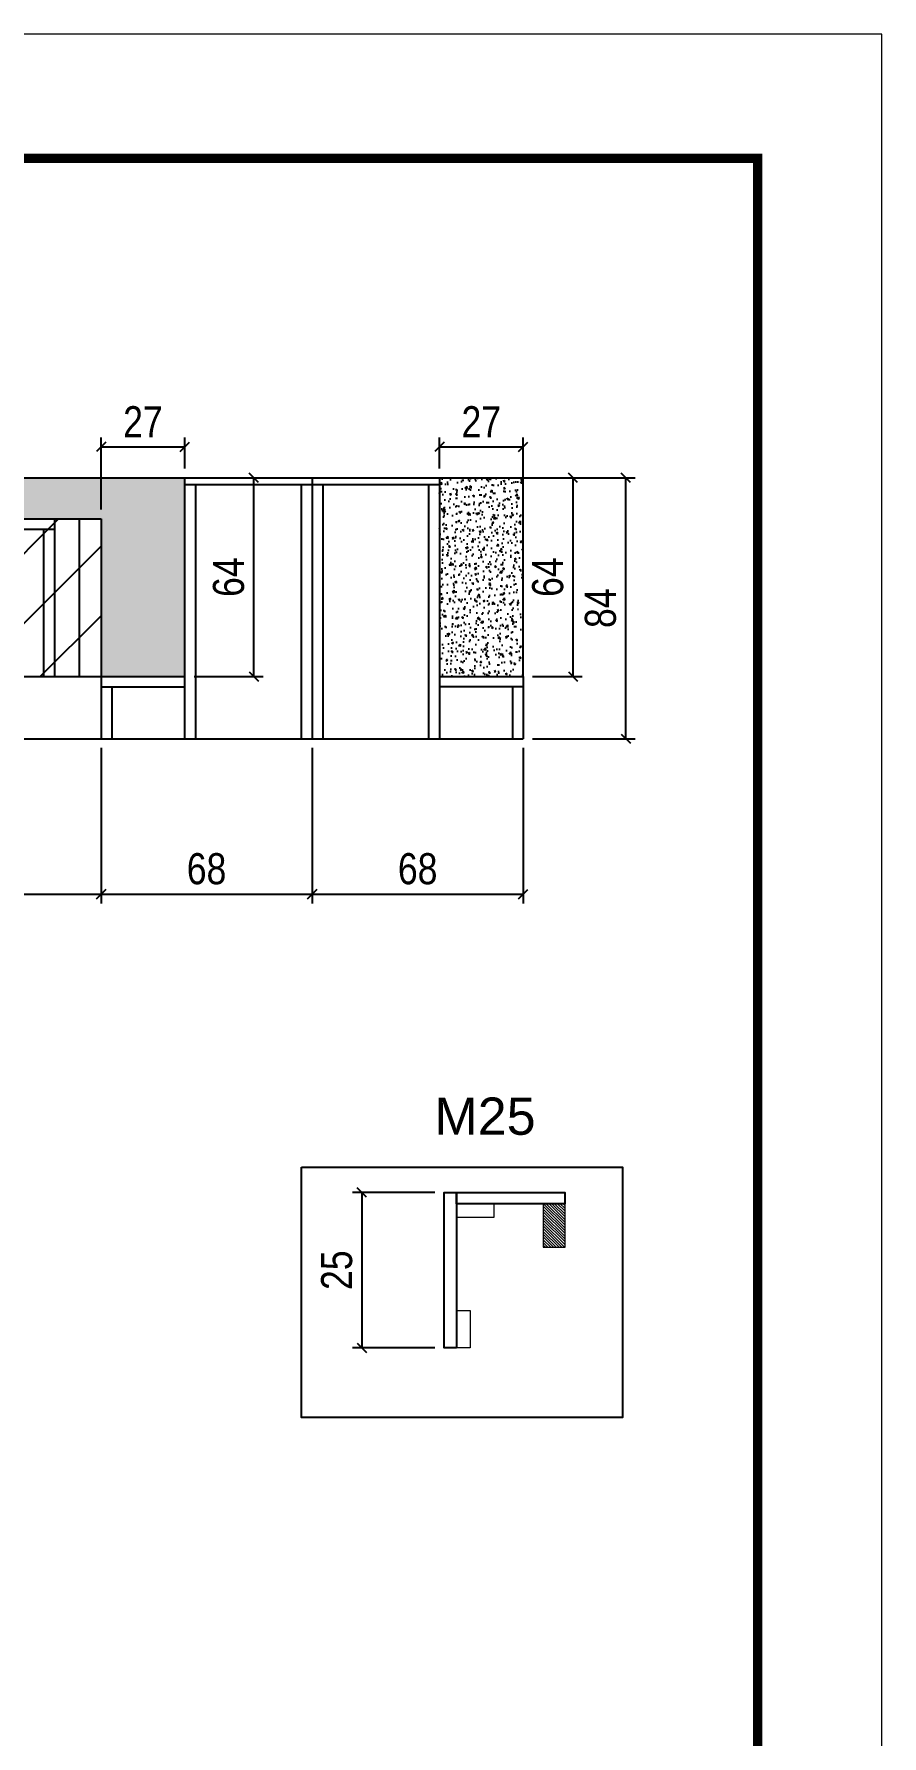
# Model space of a CAD drawing. Extents: x 137137 to 143418, y 10464 to 34486.
# Drawn here: x 139948 to 140221, y 27046 to 27594 of the extents above; entities that cross this region are included whole.
import ezdxf

# ---------------------------------------------------------------- set-up
doc = ezdxf.new("R2010")
doc.units = 0
doc.linetypes.add('DASHED', pattern=[0.75, 0.5, -0.25])
for name, color, linetype in [('5', 5, 'Continuous'), ('COTA', 241, 'Continuous'), ('Painéis', 200, 'Continuous'), ('Reaproveitamento', 251, 'Continuous'), ('SARR_2.2x7', 40, 'Continuous'), ('SARR_3.5x7', 81, 'Continuous')]:
    doc.layers.add(name, color=color, linetype=linetype)
for name, color, linetype, lineweight in [('Folhas', 255, 'Continuous', 9), ('Madeira', 126, 'Continuous', 18), ('Sarr 2.2x7', 40, 'Continuous', 9), ('SARRAFO DE PRESSAO', 251, 'DASHED', 9)]:
    doc.layers.add(name, color=color, linetype=linetype, lineweight=lineweight)
doc.styles.add('COTA TECNICA', font='techl___.ttf', dxfattribs={"height": 10})
doc.styles.get("Standard").update_dxf_attribs({"font": 'arial.ttf'})
doc.dimstyles.new('PAINEL', dxfattribs={"dimtxt": 10, "dimasz": 3, "dimexe": 3, "dimexo": 3, "dimgap": 3, "dimtad": 1, "dimdec": 1, "dimzin": 12, "dimdsep": 46, "dimtxsty": 'COTA TECNICA', "dimblk1": 'OBLIQUE', "dimblk2": 'OBLIQUE', "dimsah": 1, "dimcen": 0.9, "dimclrd": 4, "dimclre": 4, "dimclrt": 240, "dimadec": 1, "dimazin": 3, "dimtfac": 1, "dimtdec": 1, "dimtmove": 0, "dimatfit": 3, "dimfxl": 1, "dimtolj": 1, "dimtzin": 12, "dimarcsym": 0})

# ---------------------------------------------------------------- blocks, each defined once
blk = doc.blocks.new('9999999999')
at = {"layer": 'Folhas'}
blk.add_lwpolyline([(98138.98, 34190.21), (99623.98, 34190.21), (99623.98, 35240.21), (98138.98, 35240.21)], close=True, dxfattribs=at)
at = {"layer": 'Folhas', "color": 30, "const_width": 3}
blk.add_lwpolyline([(98213.98, 34230.21), (99583.98, 34230.21), (99583.98, 35200.21), (98213.98, 35200.21)], close=True, dxfattribs=at)
blk = doc.blocks.new('_Oblique')
at = {"color": 0, "linetype": 'ByBlock', "lineweight": -2}
blk.add_line((-0.5, -0.5), (0.5, 0.5), dxfattribs=at)
blk = doc.blocks.new('*D537')
at = {"layer": 'COTA', "color": 4, "lineweight": -2, "ltscale": 25, "transparency": 16777216}
for p, q in [((139969.22, 27364.43), (139969.22, 27314.37)), ((140037.22, 27364.43), (140037.22, 27314.37)), ((139969.22, 27317.37), (140037.22, 27317.37))]:
    blk.add_line(p, q, dxfattribs=at)
at = {"layer": 'Defpoints', "color": 0, "ltscale": 25, "transparency": 16777216}
for p in [(139969.22, 27367.43), (140037.22, 27367.43), (140037.22, 27317.37)]:
    blk.add_point(p, dxfattribs=at)
at = {"layer": 'COTA', "color": 4, "lineweight": -2, "ltscale": 25, "transparency": 16777216, "xscale": 3, "yscale": 3, "zscale": 3, "rotation": 180}
blk.add_blockref('_Oblique', (139969.22, 27317.37), dxfattribs=at)
at = {"layer": 'COTA', "color": 4, "lineweight": -2, "ltscale": 25, "transparency": 16777216, "xscale": 3, "yscale": 3, "zscale": 3}
blk.add_blockref('_Oblique', (140037.22, 27317.37), dxfattribs=at)
at = {"layer": 'COTA', "color": 240, "ltscale": 25, "transparency": 16777216, "insert": (140003.22, 27325.49), "char_height": 10, "attachment_point": 5, "style": 'COTA TECNICA'}
blk.add_mtext('\\A1;68', dxfattribs=at)
blk = doc.blocks.new('*D543')
at = {"layer": 'COTA', "color": 4, "lineweight": -2, "ltscale": 25, "transparency": 16777216}
for p, q in [((139872.22, 27364.45), (139872.22, 27314.37)), ((139969.22, 27364.43), (139969.22, 27314.37)), ((139872.22, 27317.37), (139969.22, 27317.37))]:
    blk.add_line(p, q, dxfattribs=at)
at = {"layer": 'Defpoints', "color": 0, "ltscale": 25, "transparency": 16777216}
for p in [(139872.22, 27367.45), (139969.22, 27367.43), (139969.22, 27317.37)]:
    blk.add_point(p, dxfattribs=at)
at = {"layer": 'COTA', "color": 4, "lineweight": -2, "ltscale": 25, "transparency": 16777216, "xscale": 3, "yscale": 3, "zscale": 3, "rotation": 180}
blk.add_blockref('_Oblique', (139872.22, 27317.37), dxfattribs=at)
at = {"layer": 'COTA', "color": 4, "lineweight": -2, "ltscale": 25, "transparency": 16777216, "xscale": 3, "yscale": 3, "zscale": 3}
blk.add_blockref('_Oblique', (139969.22, 27317.37), dxfattribs=at)
at = {"layer": 'COTA', "color": 240, "ltscale": 25, "transparency": 16777216, "insert": (139920.72, 27325.47), "char_height": 10, "attachment_point": 5, "style": 'COTA TECNICA'}
blk.add_mtext('\\A1;97', dxfattribs=at)
blk = doc.blocks.new('*D544')
at = {"layer": 'COTA', "color": 4, "lineweight": -2, "ltscale": 25, "transparency": 16777216}
for p, q in [((140037.22, 27364.43), (140037.22, 27314.37)), ((140105.22, 27364.43), (140105.22, 27314.37)), ((140037.22, 27317.37), (140105.22, 27317.37))]:
    blk.add_line(p, q, dxfattribs=at)
at = {"layer": 'Defpoints', "color": 0, "ltscale": 25, "transparency": 16777216}
for p in [(140037.22, 27367.43), (140105.22, 27367.43), (140105.22, 27317.37)]:
    blk.add_point(p, dxfattribs=at)
at = {"layer": 'COTA', "color": 4, "lineweight": -2, "ltscale": 25, "transparency": 16777216, "xscale": 3, "yscale": 3, "zscale": 3, "rotation": 180}
blk.add_blockref('_Oblique', (140037.22, 27317.37), dxfattribs=at)
at = {"layer": 'COTA', "color": 4, "lineweight": -2, "ltscale": 25, "transparency": 16777216, "xscale": 3, "yscale": 3, "zscale": 3}
blk.add_blockref('_Oblique', (140105.22, 27317.37), dxfattribs=at)
at = {"layer": 'COTA', "color": 240, "ltscale": 25, "transparency": 16777216, "insert": (140071.22, 27325.49), "char_height": 10, "attachment_point": 5, "style": 'COTA TECNICA'}
blk.add_mtext('\\A1;68', dxfattribs=at)
blk = doc.blocks.new('*D536')
at = {"layer": 'Defpoints', "color": 0, "linetype": 'ByBlock', "transparency": 16777216}
for p in [(140079.72, 27221.28), (140053.28, 27171.28), (140079.72, 27171.28)]:
    blk.add_point(p, dxfattribs=at)
at = {"layer": 'Sarr 2.2x7', "color": 4, "linetype": 'ByBlock', "lineweight": -2, "transparency": 16777216}
for p, q in [((140076.72, 27221.28), (140050.28, 27221.28)), ((140053.28, 27221.28), (140053.28, 27171.28)), ((140076.72, 27171.28), (140050.28, 27171.28))]:
    blk.add_line(p, q, dxfattribs=at)
at = {"layer": 'Sarr 2.2x7', "color": 4, "linetype": 'ByBlock', "lineweight": -2, "transparency": 16777216, "xscale": 3, "yscale": 3, "zscale": 3}
for p, rotation in [((140053.28, 27221.28), 90), ((140053.28, 27171.28), 270)]:
    blk.add_blockref('_Oblique', p, dxfattribs=dict(at, rotation=rotation))
at = {"layer": 'Sarr 2.2x7', "color": 240, "linetype": 'ByBlock', "transparency": 16777216, "insert": (140045.17, 27196.28), "char_height": 10, "attachment_point": 5, "rotation": 90, "style": 'COTA TECNICA'}
blk.add_mtext('\\A1;25', dxfattribs=at)
blk = doc.blocks.new('*D1066')
at = {"layer": 'COTA', "color": 4, "lineweight": -2, "ltscale": 25, "transparency": 16777216}
for p, q in [((140081.22, 27451.43), (140141.24, 27451.43)), ((140138.24, 27367.43), (140138.24, 27451.43)), ((140108.22, 27367.43), (140141.24, 27367.43))]:
    blk.add_line(p, q, dxfattribs=at)
at = {"layer": 'Defpoints', "color": 0, "ltscale": 25, "transparency": 16777216}
for p in [(140078.22, 27451.43), (140138.24, 27451.43), (140105.22, 27367.43)]:
    blk.add_point(p, dxfattribs=at)
at = {"layer": 'COTA', "color": 4, "lineweight": -2, "ltscale": 25, "transparency": 16777216, "xscale": 3, "yscale": 3, "zscale": 3}
for p, rotation in [((140138.24, 27451.43), 90), ((140138.24, 27367.43), 270)]:
    blk.add_blockref('_Oblique', p, dxfattribs=dict(at, rotation=rotation))
at = {"layer": 'COTA', "color": 240, "ltscale": 25, "transparency": 16777216, "insert": (140130.14, 27409.43), "char_height": 10, "attachment_point": 5, "rotation": 90, "style": 'COTA TECNICA'}
blk.add_mtext('\\A1;84', dxfattribs=at)
blk = doc.blocks.new('*D1067')
at = {"layer": 'COTA', "color": 4, "lineweight": -2, "ltscale": 25, "transparency": 16777216}
for p, q in [((140081.22, 27451.43), (140124.26, 27451.43)), ((140121.26, 27387.43), (140121.26, 27451.43)), ((140108.22, 27387.43), (140124.26, 27387.43))]:
    blk.add_line(p, q, dxfattribs=at)
at = {"layer": 'Defpoints', "color": 0, "ltscale": 25, "transparency": 16777216}
for p in [(140078.22, 27451.43), (140121.26, 27451.43), (140105.22, 27387.43)]:
    blk.add_point(p, dxfattribs=at)
at = {"layer": 'COTA', "color": 4, "lineweight": -2, "ltscale": 25, "transparency": 16777216, "xscale": 3, "yscale": 3, "zscale": 3}
for p, rotation in [((140121.26, 27451.43), 90), ((140121.26, 27387.43), 270)]:
    blk.add_blockref('_Oblique', p, dxfattribs=dict(at, rotation=rotation))
at = {"layer": 'COTA', "color": 240, "ltscale": 25, "transparency": 16777216, "insert": (140113.16, 27419.43), "char_height": 10, "attachment_point": 5, "rotation": 90, "style": 'COTA TECNICA'}
blk.add_mtext('\\A1;64', dxfattribs=at)
blk = doc.blocks.new('*D1068')
at = {"layer": 'COTA', "color": 4, "lineweight": -2, "ltscale": 25, "transparency": 16777216}
for p, q in [((140078.22, 27454.43), (140078.22, 27464.4)), ((140105.22, 27390.43), (140105.22, 27464.4)), ((140078.22, 27461.4), (140105.22, 27461.4))]:
    blk.add_line(p, q, dxfattribs=at)
at = {"layer": 'Defpoints', "color": 0, "ltscale": 25, "transparency": 16777216}
for p in [(140105.22, 27461.4), (140078.22, 27451.43), (140105.22, 27387.43)]:
    blk.add_point(p, dxfattribs=at)
at = {"layer": 'COTA', "color": 4, "lineweight": -2, "ltscale": 25, "transparency": 16777216, "xscale": 3, "yscale": 3, "zscale": 3, "rotation": 180}
blk.add_blockref('_Oblique', (140078.22, 27461.4), dxfattribs=at)
at = {"layer": 'COTA', "color": 4, "lineweight": -2, "ltscale": 25, "transparency": 16777216, "xscale": 3, "yscale": 3, "zscale": 3}
blk.add_blockref('_Oblique', (140105.22, 27461.4), dxfattribs=at)
at = {"layer": 'COTA', "color": 240, "ltscale": 25, "transparency": 16777216, "insert": (140091.72, 27469.48), "char_height": 10, "attachment_point": 5, "style": 'COTA TECNICA'}
blk.add_mtext('\\A1;27', dxfattribs=at)
blk = doc.blocks.new('*D1069')
at = {"layer": 'COTA', "color": 4, "lineweight": -2, "ltscale": 25, "transparency": 16777216}
for p, q in [((139969.22, 27441.23), (139969.22, 27464.4)), ((139996.22, 27454.43), (139996.22, 27464.4)), ((139969.22, 27461.4), (139996.22, 27461.4))]:
    blk.add_line(p, q, dxfattribs=at)
at = {"layer": 'Defpoints', "color": 0, "ltscale": 25, "transparency": 16777216}
for p in [(139996.22, 27461.4), (139996.22, 27451.43), (139969.22, 27438.23)]:
    blk.add_point(p, dxfattribs=at)
at = {"layer": 'COTA', "color": 4, "lineweight": -2, "ltscale": 25, "transparency": 16777216, "xscale": 3, "yscale": 3, "zscale": 3, "rotation": 180}
blk.add_blockref('_Oblique', (139969.22, 27461.4), dxfattribs=at)
at = {"layer": 'COTA', "color": 4, "lineweight": -2, "ltscale": 25, "transparency": 16777216, "xscale": 3, "yscale": 3, "zscale": 3}
blk.add_blockref('_Oblique', (139996.22, 27461.4), dxfattribs=at)
at = {"layer": 'COTA', "color": 240, "ltscale": 25, "transparency": 16777216, "insert": (139982.72, 27469.48), "char_height": 10, "attachment_point": 5, "style": 'COTA TECNICA'}
blk.add_mtext('\\A1;27', dxfattribs=at)
blk = doc.blocks.new('*D1070')
at = {"layer": 'COTA', "color": 4, "lineweight": -2, "ltscale": 25, "transparency": 16777216}
for p, q in [((139999.22, 27451.43), (140021.44, 27451.43)), ((140018.44, 27387.43), (140018.44, 27451.43)), ((139999.22, 27387.43), (140021.44, 27387.43))]:
    blk.add_line(p, q, dxfattribs=at)
at = {"layer": 'Defpoints', "color": 0, "ltscale": 25, "transparency": 16777216}
for p in [(139996.22, 27451.43), (140018.44, 27451.43), (139996.22, 27387.43)]:
    blk.add_point(p, dxfattribs=at)
at = {"layer": 'COTA', "color": 4, "lineweight": -2, "ltscale": 25, "transparency": 16777216, "xscale": 3, "yscale": 3, "zscale": 3}
for p, rotation in [((140018.44, 27451.43), 90), ((140018.44, 27387.43), 270)]:
    blk.add_blockref('_Oblique', p, dxfattribs=dict(at, rotation=rotation))
at = {"layer": 'COTA', "color": 240, "ltscale": 25, "transparency": 16777216, "insert": (140010.34, 27419.43), "char_height": 10, "attachment_point": 5, "rotation": 90, "style": 'COTA TECNICA'}
blk.add_mtext('\\A1;64', dxfattribs=at)

msp = doc.modelspace()

# ---------------------------------------------------------------- hatches: boundary and pattern name
at = {"layer": 'COTA', "ltscale": 25}
h = msp.add_hatch(dxfattribs=at)
h.set_pattern_fill('AR-CONC', color=256, scale=0.03)
h.paths.add_polyline_path([(139752.22, 27438.23), (139969.22, 27438.23), (139969.22, 27387.43), (139996.22, 27387.43), (139996.22, 27451.43), (139969.22, 27451.43), (139752.22, 27451.43), (139725.22, 27451.43), (139693.22, 27451.45), (139237.12, 27451.45), (139205.12, 27451.41), (139205.13, 27438.21), (139237.13, 27438.25), (139693.22, 27438.25), (139725.21, 27438.23), (139725.18, 27387.43), (139752.23, 27387.43)])
h = msp.add_hatch(dxfattribs=at)
h.set_pattern_fill('AR-CONC', color=256, scale=0.03)
h.set_pattern_definition([(50, (1566.253, -4e-12), (5.46554007, -0.47817257), [0.5715, -6.2865]), (355, (1566.253, -4e-12), (-1.05730264, 5.73170536), [0.4572, -5.02921753]), (100.4514447, (1566.7087, -0.04), (4.40823741, 5.25353256), [0.48570026, -5.34270734]), (46.1842, (1566.253, 1.524), (8.13237123, -1.26126984), [0.85725, -9.42975]), (96.6355576, (1566.931, 1.419), (7.122124, 7.42278374), [0.7285507, -8.01406824]), (351.184151, (1566.253, 1.524), (7.122124, 7.42278374), [0.685799, -7.54379196]), (21, (1567.015, 1.143), (4.54843174, -3.06795595), [0.5715, -6.2865]), (326, (1567.015, 1.143), (1.85406085, 5.52563898), [0.4572, -5.0292]), (71.451445, (1567.394, 0.8873), (6.40249258, 2.45768307), [0.48570026, -5.34269813]), (37.5, (1566.2532, -4e-12), (0.092658098, 2.536651166), [0, -4.96824, 0, -5.1054, 0, -5.04825]), (7.5, (1566.2532, -4e-12), (2.004589875, 3.005417245), [0, -2.91084, 0, -4.85394, 0, -1.92405]), (327.5, (1564.554, -4e-12), (4.067717855, -0.17186232), [0, -1.905, 0, -5.9436, 0, -7.8867]), (317.5, (1563.792, -4e-12), (4.44387544, 0.76279473), [0, -2.4765, 0, -3.94716, 0, -5.6007])])
h.paths.add_polyline_path([(140078.22, 27387.43), (140105.22, 27387.43), (140105.22, 27451.43), (140078.22, 27451.43)])
at = {"layer": 'Madeira'}
h = msp.add_hatch(dxfattribs=at)
h.set_pattern_fill('ANSI31', color=256, scale=0.2, angle=270, style=0)
h.set_pattern_definition([(315, (156684.7013, 13869.54475), (0.449012806, 0.449012806), [])])
h.paths.add_polyline_path([(140118.69, 27217.68), (140111.69, 27217.68), (140111.69, 27203.68), (140118.69, 27203.68)])
at = {"layer": 'Reaproveitamento', "ltscale": 25}
h = msp.add_hatch(dxfattribs=at)
h.set_pattern_fill('ANSI31', color=256, scale=5)
h.set_pattern_definition([(45, (1566.253, -4e-12), (-11.2253202, 11.2253202), [])])
h.paths.add_polyline_path([(139969.22, 27438.23), (139872.22, 27438.23), (139872.22, 27387.43), (139969.22, 27387.43)])

# ---------------------------------------------------------------- linework, layer by layer
at = {"linetype": 'ByBlock'}
msp.add_lwpolyline([(140033.77, 27229.43), (140137.21, 27229.43), (140137.21, 27148.89), (140033.77, 27148.89)], close=True, dxfattribs=at)
at = {"layer": 'COTA', "ltscale": 25}
for p, q in [((139752.22, 27451.43), (139969.22, 27451.43)), ((139969.22, 27451.43), (139996.22, 27451.43)), ((140078.22, 27451.43), (140105.22, 27451.43)), ((140105.22, 27387.43), (140105.22, 27451.43))]:
    msp.add_line(p, q, dxfattribs=at)
at = {"layer": 'Madeira'}
msp.add_lwpolyline([(140118.69, 27217.68), (140111.69, 27217.68), (140111.69, 27203.68), (140118.69, 27203.68)], close=True, dxfattribs=at)
at = {"layer": 'Painéis'}
for p, q in [((139996.22, 27451.43), (140078.22, 27451.43)), ((139752.22, 27438.23), (139969.22, 27438.23)), ((139872.22, 27387.43), (139969.22, 27387.43)), ((139969.22, 27387.43), (139996.22, 27387.43)), ((139684.68, 27367.43), (139969.22, 27367.43)), ((139969.22, 27367.43), (140105.22, 27367.43))]:
    msp.add_line(p, q, dxfattribs=at)
at = {"layer": 'Painéis', "ltscale": 25}
for p, q in [((139996.22, 27387.43), (139996.22, 27451.43)), ((140037.22, 27451.43), (140037.22, 27367.43)), ((140078.22, 27451.43), (140078.22, 27387.43)), ((139969.22, 27438.23), (139969.22, 27367.43)), ((140078.22, 27387.43), (140105.22, 27387.43)), ((140105.22, 27387.43), (140105.22, 27367.43))]:
    msp.add_line(p, q, dxfattribs=at)
at = {"layer": 'Painéis'}
msp.add_lwpolyline([(140083.72, 27171.28), (140079.72, 27171.28), (140079.72, 27221.28), (140083.72, 27221.28)], close=True, dxfattribs=at)
at = {"layer": 'Painéis', "linetype": 'ByBlock'}
msp.add_lwpolyline([(140083.72, 27221.28), (140118.67, 27221.28), (140118.67, 27217.68), (140083.72, 27217.68), (140083.72, 27221.28)], dxfattribs=at)
at = {"layer": 'Sarr 2.2x7', "linetype": 'ByBlock'}
for points in [[(140083.72, 27217.68), (140095.72, 27217.68), (140095.72, 27213.28), (140083.72, 27213.28), (140083.72, 27217.68)], [(140083.72, 27171.28), (140083.72, 27183.28), (140088.12, 27183.28), (140088.12, 27171.28), (140083.72, 27171.28)]]:
    msp.add_lwpolyline(points, dxfattribs=at)
at = {"layer": 'SARR_2.2x7', "linetype": 'Continuous'}
for p, q in [((139996.22, 27449.23), (140037.22, 27449.23)), ((140037.22, 27449.23), (140078.22, 27449.23)), ((139872.22, 27434.93), (139954.22, 27434.93)), ((139962.22, 27438.23), (139962.22, 27387.43)), ((139969.22, 27384.13), (139996.27, 27384.13)), ((140105.22, 27384.13), (140078.17, 27384.13))]:
    msp.add_line(p, q, dxfattribs=at)
at = {"layer": 'SARR_3.5x7'}
for p, q in [((139996.22, 27367.43), (139996.22, 27451.43)), ((140078.22, 27451.43), (140078.22, 27367.43)), ((139999.72, 27367.43), (139999.72, 27449.23)), ((140033.72, 27449.23), (140033.72, 27367.43)), ((140040.72, 27449.23), (140040.72, 27367.43)), ((140074.72, 27449.23), (140074.72, 27367.43)), ((139950.72, 27434.93), (139950.72, 27387.43)), ((139954.22, 27438.23), (139954.22, 27387.43)), ((139972.72, 27384.13), (139972.72, 27367.43)), ((140101.72, 27384.13), (140101.72, 27367.43))]:
    msp.add_line(p, q, dxfattribs=at)

# ---------------------------------------------------------------- block references
at = {"layer": 'SARRAFO DE PRESSAO', "color": 6, "linetype": 'ByBlock'}
msp.add_blockref('9999999999', (40596.81, -7645.88), dxfattribs=at)

# ---------------------------------------------------------------- texts
at = {"layer": '5', "color": 7, "linetype": 'Continuous'}
msp.add_text('M25', height=12, rotation=360, dxfattribs=at).set_placement((140076.61, 27239.88))

# ---------------------------------------------------------------- dimensions: what is measured, and where the dimension line sits
at = {"layer": 'COTA', "ltscale": 25}
for base, p1, p2, picture, middle in [((139996.22, 27461.4), (139969.22, 27438.23), (139996.22, 27451.43), '*D1069', (139982.72, 27469.48)), ((140105.22, 27461.4), (140078.22, 27451.43), (140105.22, 27387.43), '*D1068', (140091.72, 27469.48)), ((140037.22, 27317.37), (139969.22, 27367.43), (140037.22, 27367.43), '*D537', (140003.22, 27325.49)), ((140105.22, 27317.37), (140037.22, 27367.43), (140105.22, 27367.43), '*D544', (140071.22, 27325.49))]:
    dim = msp.add_linear_dim(base=base, p1=p1, p2=p2, dimstyle='PAINEL', dxfattribs=at)
    dim.commit()
    dim.dimension.update_dxf_attribs({"geometry": picture, "text_midpoint": middle})
for base, p1, p2, picture, middle in [((140018.44, 27451.43), (139996.22, 27387.43), (139996.22, 27451.43), '*D1070', (140010.34, 27419.43)), ((140138.24, 27451.43), (140105.22, 27367.43), (140078.22, 27451.43), '*D1066', (140130.14, 27409.43)), ((140121.26, 27451.43), (140105.22, 27387.43), (140078.22, 27451.43), '*D1067', (140113.16, 27419.43))]:
    dim = msp.add_linear_dim(base=base, p1=p1, p2=p2, angle=90, dimstyle='PAINEL', dxfattribs=at)
    dim.commit()
    dim.dimension.update_dxf_attribs({"geometry": picture, "text_midpoint": middle})
dim = msp.add_linear_dim(base=(139969.22, 27317.37), p1=(139872.22, 27367.45), p2=(139969.22, 27367.43), dimstyle='PAINEL', override={"dimtmove": 1}, dxfattribs=at)
dim.commit()
dim.dimension.update_dxf_attribs({"geometry": '*D543', "text_midpoint": (139920.72, 27325.47)})
at = {"layer": 'Sarr 2.2x7', "linetype": 'ByBlock'}
dim = msp.add_linear_dim(base=(140053.28, 27171.28), p1=(140079.72, 27221.28), p2=(140079.72, 27171.28), angle=90, dimstyle='PAINEL', override={"dimlfac": 0.5}, dxfattribs=at)
dim.commit()
dim.dimension.update_dxf_attribs({"geometry": '*D536', "text_midpoint": (140045.17, 27196.28)})

doc.saveas('drawing.dxf')
